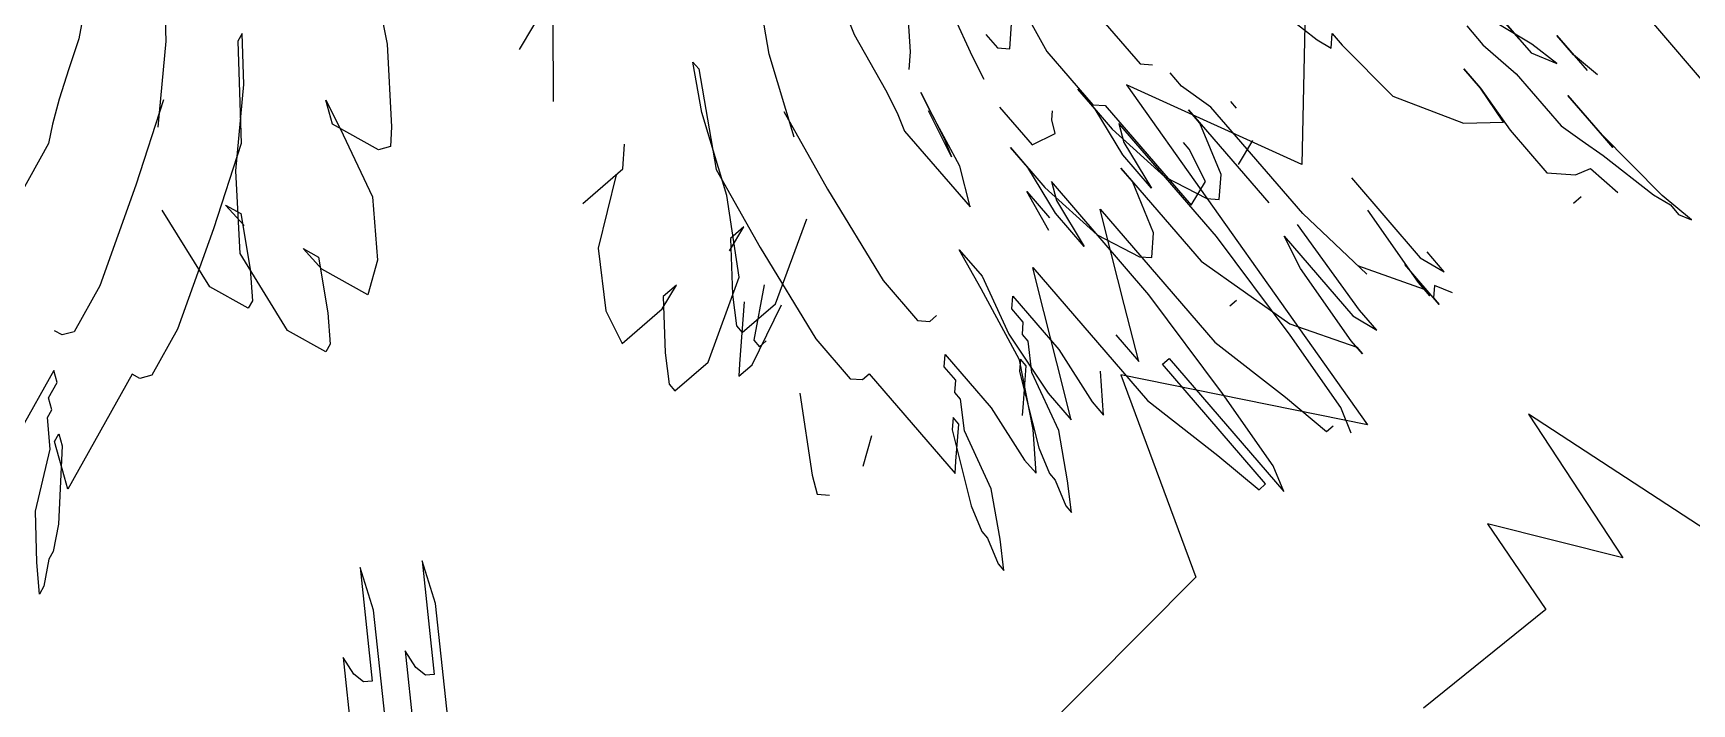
# Model space of a CAD drawing. Header units: millimetres. Extents: x 7703 to 16070, y -6855 to 95.
# Drawn here: x 14873.53 to 14894.75, y -4803.19 to -4794.61 of the extents above; entities that cross this region are included whole.
import ezdxf

# ---------------------------------------------------------------- set-up
doc = ezdxf.new("R2010")
doc.units = ezdxf.units.MM
for name, color, linetype in [('AĞAÇLAR', 7, 'Continuous'), ('yeni', 7, 'Continuous'), ('YENİ AĞAÇ', 80, 'Continuous')]:
    doc.layers.add(name, color=color, linetype=linetype)
doc.layers.add('kapı', color=6, linetype='Continuous', lineweight=9)
doc.styles.get("Standard").update_dxf_attribs({"font": 'stylu.ttf', "height": 10})

# ---------------------------------------------------------------- blocks, each defined once
blk = doc.blocks.new('A$C06865A3D')
at = {"color": 84}
for p, q in [((0.5532, 3.6706), (0.6123, 3.6228)), ((0.5796, 3.6568), (0.5532, 3.6706)), ((0.6569, 3.5943), (0.5796, 3.6568)), ((0.5876, 3.6202), (0.6285, 3.5871)), ((0.6004, 3.6174), (0.5876, 3.6202)), ((0.6086, 3.6183), (0.6004, 3.6174)), ((0.6123, 3.6228), (0.6086, 3.6183)), ((3.2044, 1.3557), (3.251, 1.3523)), ((3.251, 1.3523), (3.2573, 1.3577)), ((3.3072, 1.3525), (3.2955, 1.3534)), ((3.2955, 1.3534), (3.3771, 1.3474)), ((3.3413, 1.3383), (3.3072, 1.3525)), ((3.3521, 1.3257), (3.3413, 1.3383)), ((3.3158, 1.3108), (3.3458, 1.3203)), ((3.3458, 1.3203), (3.3521, 1.3257)), ((3.2512, 1.3097), (3.2337, 1.311)), ((3.2337, 1.311), (3.2687, 1.3084)), ((3.2858, 1.3013), (3.2512, 1.3097)), ((3.2687, 1.3084), (3.3158, 1.3108)), ((3.3683, 1.3069), (3.2691, 1.3143)), ((3.2691, 1.3143), (3.2804, 1.3076)), ((3.2804, 1.3076), (3.3149, 1.2991)), ((3.4495, 1.2951), (3.3683, 1.3069)), ((3.3149, 1.2991), (3.2858, 1.3013)), ((3.5074, 1.2849), (3.4495, 1.2951)), ((3.4074, 1.2806), (3.4078, 1.2864)), ((3.5245, 1.2778), (3.5074, 1.2849)), ((3.5119, 1.267), (3.5124, 1.2728)), ((3.3119, 1.2583), (3.3007, 1.265)), ((3.3007, 1.265), (3.4173, 1.2564)), ((3.4173, 1.2564), (3.4765, 1.2637)), ((3.4765, 1.2637), (3.5119, 1.267)), ((3.3569, 1.2315), (3.3119, 1.2583)), ((3.2865, 1.2308), (3.2577, 1.2388)), ((3.2577, 1.2388), (3.281, 1.2371)), ((3.3906, 1.2114), (3.3569, 1.2315)), ((3.3672, 1.2131), (3.3906, 1.2114)), ((3.0718, 1.1821), (3.0439, 1.2017)), ((3.3059, 1.1765), (3.3005, 1.1828)), ((3.3005, 1.1828), (3.3472, 1.1794)), ((3.3992, 1.1697), (3.3772, 1.1889)), ((3.1225, 1.1548), (3.0718, 1.1821)), ((3.3176, 1.1757), (3.3059, 1.1765)), ((3.323, 1.1694), (3.3176, 1.1757)), ((3.3472, 1.1794), (3.3876, 1.1705)), ((3.1055, 1.162), (3.1629, 1.146)), ((3.3288, 1.169), (3.323, 1.1694)), ((3.3454, 1.156), (3.3288, 1.169)), ((3.3876, 1.1705), (3.3992, 1.1697)), ((3.3396, 1.1564), (3.3338, 1.1569)), ((3.3338, 1.1569), (3.3392, 1.1506)), ((3.3392, 1.1506), (3.3841, 1.1238)), ((3.3558, 1.1376), (3.3396, 1.1564)), ((3.3854, 1.1413), (3.3454, 1.156)), ((3.1629, 1.146), (3.232, 1.1291)), ((3.4133, 1.1217), (3.3854, 1.1413)), ((3.232, 1.1291), (3.267, 1.1266)), ((3.267, 1.1266), (3.2733, 1.132)), ((3.2733, 1.132), (3.2737, 1.1378)), ((3.3612, 1.1314), (3.3558, 1.1376)), ((3.1923, 1.0675), (3.167, 1.1222)), ((3.3841, 1.1238), (3.4012, 1.1167)), ((3.4012, 1.1167), (3.407, 1.1162)), ((3.407, 1.1162), (3.4241, 1.1091)), ((3.4299, 1.1087), (3.4133, 1.1217)), ((3.4241, 1.1091), (3.4299, 1.1087)), ((3.1411, 1.0889), (3.1403, 1.0772)), ((3.1457, 1.0709), (3.1411, 1.0889)), ((3.1403, 1.0772), (3.1677, 1.0517)), ((3.1902, 1.0383), (3.1923, 1.0675)), ((3.1677, 1.0517), (3.1843, 1.0387)), ((3.1843, 1.0387), (3.1902, 1.0383)), ((2.7815, 0.9042), (2.7566, 0.9275)), ((2.8183, 0.8599), (2.7815, 0.9042)), ((2.8079, 0.8752), (2.8351, 0.8221)), ((2.8866, 0.8549), (2.8979, 0.8581)), ((2.9051, 0.854), (2.8866, 0.8549)), ((2.8979, 0.8581), (2.9284, 0.8363)), ((2.9284, 0.8363), (2.9444, 0.8226)), ((2.8351, 0.8221), (2.8654, 0.7577)), ((2.9179, 0.809), (2.8592, 0.8228)), ((2.9444, 0.8226), (2.946, 0.817)), ((2.946, 0.817), (2.9179, 0.809)), ((2.8654, 0.7577), (2.875, 0.724)), ((2.875, 0.724), (2.8709, 0.7168)), ((2.8709, 0.7168), (2.8653, 0.7152))]:
    blk.add_line(p, q, dxfattribs=at)
at = {"color": 87}
for p, q in [((0.527, 3.6383), (0.5862, 3.5905)), ((0.5535, 3.6245), (0.527, 3.6383)), ((0.6308, 3.562), (0.5535, 3.6245)), ((0.5615, 3.5879), (0.6024, 3.5548)), ((0.5742, 3.5851), (0.5615, 3.5879)), ((0.5825, 3.586), (0.5742, 3.5851)), ((0.5862, 3.5905), (0.5825, 3.586)), ((3.4511, 1.5607), (3.4341, 1.562)), ((3.4341, 1.562), (3.4647, 1.5597)), ((3.4717, 1.5626), (3.4511, 1.5607)), ((3.4473, 1.5488), (3.4262, 1.5461)), ((3.43, 1.5417), (3.4473, 1.5488)), ((3.4262, 1.5461), (3.3752, 1.5332)), ((3.4674, 1.5389), (3.5131, 1.5356)), ((3.5131, 1.5356), (3.4923, 1.5371)), ((3.559, 1.5363), (3.5006, 1.5365)), ((3.5842, 1.5387), (3.559, 1.5363)), ((3.5756, 1.5351), (3.5842, 1.5387)), ((3.4955, 1.5243), (3.5124, 1.5272)), ((3.5124, 1.5272), (3.5546, 1.5325)), ((3.5546, 1.5325), (3.5673, 1.5357)), ((3.5673, 1.5357), (3.5756, 1.5351)), ((3.5084, 1.5052), (3.5126, 1.5152)), ((3.5126, 1.5152), (3.5366, 1.5168)), ((3.5012, 1.4989), (3.5084, 1.5052)), ((3.4228, 1.5013), (3.4058, 1.5025)), ((3.4058, 1.5025), (3.4228, 1.5013)), ((3.4497, 1.4959), (3.4228, 1.5013)), ((3.4228, 1.5013), (3.4565, 1.4954)), ((3.4312, 1.4767), (3.4497, 1.4959)), ((3.4565, 1.4954), (3.4939, 1.4926)), ((3.4939, 1.4926), (3.5012, 1.4989)), ((3.5215, 1.4974), (3.521, 1.4906)), ((3.3853, 1.4562), (3.4312, 1.4767)), ((3.3232, 1.4471), (3.3336, 1.4497)), ((3.3336, 1.4497), (3.3273, 1.457)), ((3.3273, 1.457), (3.3375, 1.4563)), ((3.3375, 1.4563), (3.3853, 1.4562)), ((3.2887, 1.4428), (3.3232, 1.4471)), ((3.4043, 1.3982), (3.4743, 1.393)), ((3.4743, 1.393), (3.4922, 1.3976)), ((3.4922, 1.3976), (3.4748, 1.3989)), ((3.4851, 1.3805), (3.4272, 1.3906)), ((3.5052, 1.3799), (3.4702, 1.3825)), ((3.5061, 1.3916), (3.494, 1.3866)), ((3.494, 1.3866), (3.4994, 1.3803)), ((3.3173, 1.3767), (3.3115, 1.3772)), ((3.4484, 1.3597), (3.491, 1.3801)), ((3.4968, 1.3796), (3.4851, 1.3805)), ((3.491, 1.3801), (3.4968, 1.3796)), ((3.4994, 1.3803), (3.5052, 1.3799)), ((3.3048, 1.3653), (3.281, 1.3612)), ((3.3981, 1.3585), (3.3048, 1.3653)), ((3.3448, 1.3512), (3.3402, 1.3692)), ((3.4568, 1.36), (3.3981, 1.3585)), ((3.4704, 1.3397), (3.4008, 1.3507)), ((3.4229, 1.3314), (3.4, 1.339)), ((3.4, 1.339), (3.47, 1.3338)), ((3.47, 1.3338), (3.4879, 1.3384)), ((3.4879, 1.3384), (3.4704, 1.3397)), ((3.3143, 1.3353), (3.3085, 1.3357)), ((3.3372, 1.3277), (3.3143, 1.3353)), ((3.3417, 1.3098), (3.3372, 1.3277)), ((3.4808, 1.3213), (3.4229, 1.3314)), ((3.1726, 1.3223), (3.2013, 1.3143)), ((3.248, 1.3108), (3.2542, 1.3162)), ((3.2542, 1.3162), (3.3417, 1.3098)), ((3.444, 1.3005), (3.4866, 1.3209)), ((3.4924, 1.3205), (3.4808, 1.3213)), ((3.4866, 1.3209), (3.4924, 1.3205)), ((3.1825, 1.298), (3.1717, 1.3106)), ((3.2013, 1.3143), (3.248, 1.3108)), ((3.1646, 1.2935), (3.1763, 1.2926)), ((3.1763, 1.2926), (3.1825, 1.298)), ((3.3028, 1.2933), (3.2911, 1.2942)), ((3.2911, 1.2942), (3.3728, 1.2882)), ((3.3369, 1.2791), (3.3028, 1.2933)), ((3.3728, 1.2882), (3.444, 1.3005)), ((3.3477, 1.2666), (3.3369, 1.2791)), ((3.3114, 1.2516), (3.3415, 1.2611)), ((3.3415, 1.2611), (3.3477, 1.2666)), ((3.2469, 1.2505), (3.2294, 1.2518)), ((3.2294, 1.2518), (3.2644, 1.2492)), ((3.2814, 1.2421), (3.2469, 1.2505)), ((3.2644, 1.2492), (3.3114, 1.2516)), ((3.3639, 1.2477), (3.2648, 1.2551)), ((3.2648, 1.2551), (3.276, 1.2484)), ((3.276, 1.2484), (3.3106, 1.2399)), ((3.3106, 1.2399), (3.2814, 1.2421)), ((3.4451, 1.2359), (3.3639, 1.2477)), ((3.403, 1.2214), (3.4035, 1.2272)), ((3.4035, 1.2272), (3.5201, 1.2186)), ((3.503, 1.2258), (3.4451, 1.2359)), ((3.508, 1.2136), (3.403, 1.2214)), ((3.5201, 1.2186), (3.503, 1.2258)), ((3.3076, 1.1991), (3.2963, 1.2058)), ((3.2963, 1.2058), (3.413, 1.1972)), ((3.413, 1.1972), (3.4722, 1.2045)), ((3.4722, 1.2045), (3.5076, 1.2078)), ((3.5076, 1.2078), (3.508, 1.2136)), ((3.3525, 1.1723), (3.3076, 1.1991)), ((3.2821, 1.1716), (3.2534, 1.1796)), ((3.2534, 1.1796), (3.2767, 1.1779)), ((3.2767, 1.1779), (3.3166, 1.1632)), ((3.3337, 1.1561), (3.2821, 1.1716)), ((3.3862, 1.1522), (3.3525, 1.1723)), ((3.3166, 1.1632), (3.3629, 1.1539)), ((3.3728, 1.1297), (3.3337, 1.1561)), ((3.3629, 1.1539), (3.3862, 1.1522)), ((3.0674, 1.1229), (3.0395, 1.1425)), ((3.0395, 1.1425), (3.0454, 1.1421)), ((3.0454, 1.1421), (3.1011, 1.1028)), ((3.3949, 1.1105), (3.3728, 1.1297)), ((3.1182, 1.0956), (3.0674, 1.1229)), ((3.3015, 1.1173), (3.2961, 1.1236)), ((3.2961, 1.1236), (3.3428, 1.1202)), ((3.3132, 1.1165), (3.3015, 1.1173)), ((3.3186, 1.1102), (3.3132, 1.1165)), ((3.3428, 1.1202), (3.3832, 1.1113)), ((3.3244, 1.1098), (3.3186, 1.1102)), ((3.3411, 1.0968), (3.3244, 1.1098)), ((3.3832, 1.1113), (3.3949, 1.1105)), ((2.9519, 1.0668), (2.9428, 1.1027)), ((2.954, 1.096), (2.9923, 1.058)), ((3.1011, 1.1028), (3.1586, 1.0868)), ((3.1627, 1.063), (3.1182, 1.0956)), ((3.3352, 1.0972), (3.3294, 1.0977)), ((3.3294, 1.0977), (3.3348, 1.0914)), ((3.3514, 1.0784), (3.3352, 1.0972)), ((3.381, 1.0821), (3.3411, 1.0968)), ((3.1586, 1.0868), (3.2277, 1.07)), ((3.3348, 1.0914), (3.3797, 1.0646)), ((3.2627, 1.0674), (3.2689, 1.0728)), ((3.2689, 1.0728), (3.2694, 1.0786)), ((3.2694, 1.0786), (3.3568, 1.0722)), ((3.3568, 1.0722), (3.3514, 1.0784)), ((3.4089, 1.0625), (3.381, 1.0821)), ((3.0568, 1.0591), (3.046, 1.0716)), ((3.188, 1.0083), (3.1627, 1.063)), ((3.178, 1.0712), (3.1992, 1.0403)), ((3.21, 1.0277), (3.1955, 1.0699)), ((3.2277, 1.07), (3.2627, 1.0674)), ((3.3797, 1.0646), (3.3968, 1.0575)), ((3.4255, 1.0495), (3.4089, 1.0625)), ((3.0543, 1.024), (3.0568, 1.0591)), ((3.0564, 1.0532), (3.0826, 1.0102)), ((3.1767, 1.0537), (3.2037, 1.0223)), ((3.2996, 1.0505), (3.31, 1.0321)), ((3.3968, 1.0575), (3.4026, 1.0571)), ((3.4026, 1.0571), (3.4197, 1.0499)), ((3.4197, 1.0499), (3.4255, 1.0495)), ((3.1992, 1.0403), (3.205, 1.0398)), ((3.205, 1.0398), (3.2054, 1.0457)), ((2.8422, 1.0368), (2.8871, 1.0069)), ((3.1368, 1.0297), (3.1359, 1.018)), ((3.1413, 1.0118), (3.1368, 1.0297)), ((3.2091, 1.0161), (3.21, 1.0277)), ((3.2458, 1.0368), (3.2903, 1.0042)), ((3.1359, 1.018), (3.1633, 0.9925)), ((3.2037, 1.0223), (3.2091, 1.0161)), ((2.8871, 1.0069), (2.928, 0.9699)), ((3.0826, 1.0102), (3.1158, 0.9843)), ((3.1387, 0.9767), (3.1413, 1.0118)), ((3.1858, 0.9791), (3.188, 1.0083)), ((3.2903, 1.0042), (3.3016, 0.9975)), ((3.3016, 0.9975), (3.3078, 1.0029)), ((3.1158, 0.9843), (3.1387, 0.9767)), ((3.1633, 0.9925), (3.18, 0.9796)), ((3.18, 0.9796), (3.1858, 0.9791)), ((2.928, 0.9699), (2.9368, 0.9602)), ((2.8845, 0.9515), (2.9046, 0.945)), ((2.899, 0.9434), (2.8845, 0.9515)), ((2.9328, 0.953), (2.899, 0.9434)), ((2.9368, 0.9602), (2.9328, 0.953)), ((2.8137, 0.9437), (2.8153, 0.938)), ((2.8386, 0.9203), (2.8137, 0.9437)), ((2.9046, 0.945), (2.952, 0.928)), ((2.8153, 0.938), (2.865, 0.8913)), ((2.8754, 0.876), (2.8386, 0.9203)), ((2.952, 0.928), (2.9841, 0.9006)), ((2.9841, 0.9006), (2.9961, 0.8797)), ((2.865, 0.8913), (2.8922, 0.8382)), ((2.9163, 0.839), (2.8754, 0.876)), ((2.9438, 0.871), (2.955, 0.8742)), ((2.955, 0.8742), (2.9855, 0.8524)), ((2.9961, 0.8797), (2.9623, 0.8702)), ((2.9623, 0.8702), (2.9438, 0.871)), ((2.9855, 0.8524), (3.0016, 0.8387)), ((2.8922, 0.8382), (2.9225, 0.7739)), ((2.975, 0.8251), (2.9163, 0.839)), ((3.0031, 0.8331), (2.975, 0.8251)), ((3.0016, 0.8387), (3.0031, 0.8331)), ((2.9225, 0.7739), (2.9321, 0.7401)), ((2.928, 0.7329), (2.9224, 0.7313)), ((2.9224, 0.7313), (2.9463, 0.6469)), ((2.9321, 0.7401), (2.928, 0.7329)), ((2.8837, 0.6961), (2.8964, 0.651)), ((2.8909, 0.692), (2.8837, 0.6961)), ((2.8941, 0.6808), (2.8909, 0.692)), ((2.9013, 0.6767), (2.8941, 0.6808)), ((2.9029, 0.6711), (2.9013, 0.6767)), ((2.9189, 0.6574), (2.9029, 0.6711)), ((2.9158, 0.6687), (2.923, 0.6646)), ((2.9174, 0.663), (2.9158, 0.6687)), ((2.939, 0.6509), (2.9174, 0.663)), ((2.923, 0.6646), (2.9582, 0.626)), ((2.9413, 0.6212), (2.9189, 0.6574)), ((2.9463, 0.6469), (2.939, 0.6509)), ((2.9662, 0.5978), (2.9413, 0.6212)), ((2.9582, 0.626), (2.9686, 0.6107)), ((2.9686, 0.6107), (2.9702, 0.6051)), ((2.9822, 0.5841), (2.9662, 0.5978)), ((2.9702, 0.6051), (2.9806, 0.5898)), ((2.9806, 0.5898), (2.9822, 0.5841))]:
    blk.add_line(p, q, dxfattribs=at)
at = {"color": 72}
for p, q in [((3.4176, 1.5426), (3.3512, 1.5475)), ((3.3512, 1.5475), (3.43, 1.5417)), ((3.3719, 1.546), (3.4176, 1.5426)), ((3.5006, 1.5365), (3.4674, 1.5389)), ((3.387, 1.524), (3.4036, 1.5227)), ((3.4036, 1.5227), (3.433, 1.5247)), ((3.433, 1.5247), (3.4786, 1.5214)), ((3.4786, 1.5214), (3.4955, 1.5243)), ((3.14, 1.2873), (3.1684, 1.2768)), ((3.2358, 1.2844), (3.2319, 1.2888)), ((3.2438, 1.2796), (3.2358, 1.2844)), ((3.1684, 1.2768), (3.1847, 1.2714)), ((3.2384, 1.2633), (3.2438, 1.2796)), ((3.1372, 1.2499), (3.1216, 1.2635)), ((3.2052, 1.2657), (3.2384, 1.2633)), ((3.1449, 1.2409), (3.1372, 1.2499)), ((3.0904, 1.2366), (3.1025, 1.2315)), ((3.1025, 1.2315), (3.123, 1.2258)), ((3.1775, 1.2302), (3.1612, 1.2355)), ((3.1612, 1.2355), (3.1938, 1.2248)), ((3.206, 1.2197), (3.1734, 1.2305)), ((3.2143, 1.2191), (3.1775, 1.2302)), ((3.123, 1.2258), (3.1434, 1.2201)), ((3.1434, 1.2201), (3.1597, 1.2148)), ((3.1938, 1.2248), (3.206, 1.2197)), ((3.2383, 1.2048), (3.2143, 1.2191)), ((3.1597, 1.2148), (3.1718, 1.2097)), ((3.1718, 1.2097), (3.2383, 1.2048)), ((2.7318, 0.875), (2.7392, 0.8641)), ((2.7392, 0.8641), (2.7488, 0.8453)), ((2.7488, 0.8453), (2.7585, 0.8264)), ((2.7585, 0.8264), (2.767, 0.8115)), ((2.767, 0.8115), (2.7744, 0.8006)), ((2.7744, 0.8006), (2.7926, 0.7365))]:
    blk.add_line(p, q, dxfattribs=at)
at = {"color": 21}
blk.add_line((3.281, 1.3612), (3.2694, 1.3621), dxfattribs=at)
blk = doc.blocks.new('21')
at = {"layer": 'AĞAÇLAR', "xscale": 100.0000000000477, "yscale": 100.0000000000477, "zscale": 100.0000000000477, "rotation": 224.9999999999528}
blk.add_blockref('A$C06865A3D', (6127.91, 8049.89), dxfattribs=at)
blk = doc.blocks.new('DDDDCD')
at = {"layer": 'YENİ AĞAÇ', "color": 204}
for points in [[(275.23616, 183.21707), (275.07768, 183.43636), (275.33927, 183.31831), (275.23798, 183.44852), (275.35878, 183.45045), (275.24968, 183.52758), (275.34054, 183.5413), (275.29133, 183.59483), (275.38216, 183.62267), (275.12864, 183.6538), (275.32824, 183.77667), (275.25705, 183.80815), (275.27274, 183.87141), (275.20723, 183.88314), (275.25283, 183.95209), (275.09266, 183.87276), (275.13029, 183.97388), (275.03944, 183.95564), (274.98171, 184.03456)], [(274.88753, 183.44512), (274.93764, 183.28484), (274.95518, 183.37976), (275.003, 183.32769), (274.99429, 183.40539), (275.03563, 183.371), (275.03989, 183.41333), (275.08739, 183.38444), (275.00241, 183.50739), (275.13375, 183.46791), (275.11983, 183.51128), (275.15359, 183.52902), (275.13324, 183.56222), (275.18112, 183.5691), (275.08415, 183.60827), (275.14299, 183.63114), (275.09969, 183.66377), (275.11174, 183.7197), (274.99996, 183.70802), (275.08632, 183.80372), (275.0191, 183.77337), (275.04257, 183.82842), (275.00242, 183.80941), (274.96877, 183.86792)]]:
    blk.add_lwpolyline(points, dxfattribs=at)
at = {"layer": 'YENİ AĞAÇ', "color": 204, "flags": 1}
for tag, p in [('ITEM', (274.87328, 183.60416)), ('SIZE', (274.87328, 183.58477))]:
    blk.add_attdef(tag, p, '', height=0.01164, dxfattribs=at)
for tag, p in [('ITEM', (274.8814, 183.59974)), ('SIZE', (274.87292, 183.59219))]:
    blk.add_attdef(tag, p, '', height=0.00681, rotation=311.65238, dxfattribs=at)

msp = doc.modelspace()

# ---------------------------------------------------------------- block references
at = {"layer": 'kapı', "color": 7, "xscale": 0.1920239999773912, "yscale": 0.1920239999773912, "zscale": 0.1920239999773912, "rotation": 90}
for p in [(16370.961, -5945.927, 469.979), (16366.931, -6020.394, 469.979)]:
    msp.add_blockref('21', p, dxfattribs=at)
at = {"layer": 'yeni', "xscale": 29.81159999992195, "yscale": 29.81159999992195, "zscale": 29.81159999992195, "rotation": 98.95964764835672}
msp.add_blockref('DDDDCD', (21582.464, -12046.815, 469.979), dxfattribs=at)

doc.saveas('drawing.dxf')
